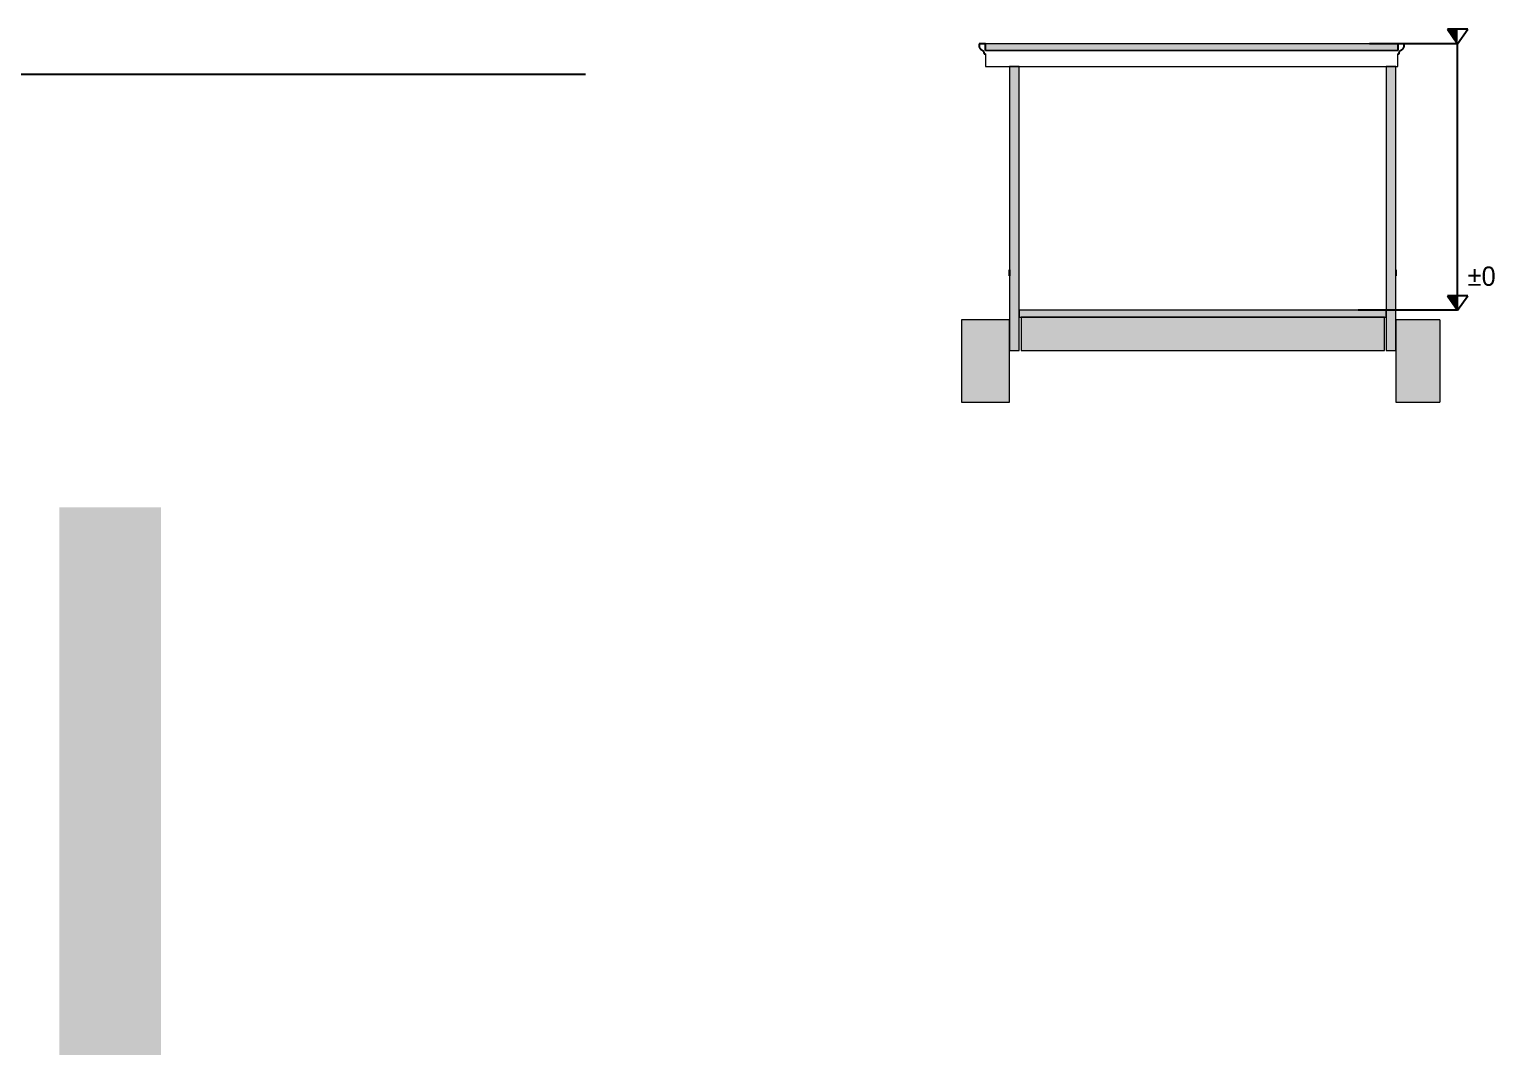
# Model space of a CAD drawing. Header units: millimetres. Extents: x 0 to 59350, y 0 to 29700.
# Drawn here: x 39894 to 47480, y 10623 to 15887 of the extents above; entities that cross this region are included whole.
import ezdxf

# ---------------------------------------------------------------- set-up
doc = ezdxf.new("R2010")
doc.units = ezdxf.units.MM
doc.linetypes.add('PUNKT2_S9', pattern=[1, 0, -1])
doc.layers.add('Standard', color=7, linetype='Continuous', lineweight=25)
doc.styles.add('ARIAL', font='arial.ttf')

msp = doc.modelspace()

# ---------------------------------------------------------------- hatches: boundary and pattern name
at = {"layer": 'Standard', "linetype": 'PUNKT2_S9', "lineweight": -3}
for points in [[(47287.6, 15811.8), (47287.6, 15886.8), (47235.1, 15886.8)], [(47287.6, 14433.3), (47287.6, 14508.3), (47235.1, 14508.3)]]:
    msp.add_hatch(color=7, dxfattribs=at).paths.add_polyline_path(points)
at = {"layer": 'Standard', "linetype": 'PUNKT2_S9', "lineweight": 18}
for color, points in [(253, [(46977.8, 15776.8), (46977.8, 15811.8), (44843.8, 15811.8), (44843.8, 15776.8)]), (59, [(45018.8, 14225.8), (45018.8, 15694.3), (44968.8, 15694.3), (44968.8, 14225.8)]), (59, [(46968.8, 14225.8), (46968.8, 15694.3), (46918.8, 15694.3), (46918.8, 14225.8)]), (253, [(46918.8, 14398.3), (46918.8, 14433.3), (45018.8, 14433.3), (45018.8, 14398.3)]), (7, [(44719.9, 13958.3), (44968.8, 13958.3), (44968.8, 14383.3), (44719.9, 14383.3)]), (254, [(46908.8, 14225.8), (46908.8, 14398.3), (45028.8, 14398.3), (45028.8, 14225.8)]), (7, [(47196.7, 14383.3), (46968.8, 14383.3), (46968.8, 13958.3), (47196.7, 13958.3)])]:
    msp.add_hatch(color=color, dxfattribs=at).paths.add_polyline_path(points)
at = {"layer": 'Standard', "linetype": 'PUNKT2_S9', "lineweight": -3}
h = msp.add_hatch(color=23, dxfattribs=at)
h.paths.add_polyline_path([(40221.2, 5150.2), (40403.4, 5150.2), (40403.4, 5184.8), (40402.8, 5201.5), (40400.7, 5212.8), (40396.3, 5223.1), (40389.3, 5231.4), (40378.6, 5238.2), (40362.8, 5243.6), (40340.9, 5247), (40312.4, 5248.2), (40284.2, 5247), (40263.4, 5243.6), (40248.2, 5237.9), (40236.8, 5230.4), (40228.7, 5220.9), (40223.8, 5209), (40222, 5194.7), (40221.2, 5171.1)])
h.paths.add_polyline_path([(40228.7, 6412.8), (40223.8, 6401), (40222, 6386.6), (40221.2, 6363), (40221.2, 6342.2), (40403.4, 6342.2), (40403.4, 6376.7), (40402.8, 6393.5), (40400.7, 6404.7), (40396.3, 6415), (40389.3, 6423.3), (40378.6, 6430.2), (40362.8, 6435.5), (40340.9, 6439), (40312.4, 6440.2), (40284.2, 6439), (40263.4, 6435.5), (40248.2, 6429.9), (40236.8, 6422.4)])
h.paths.add_polyline_path([(40221.2, 6147.4), (40221.2, 6111.3), (40291, 6111.3), (40291, 6145.6), (40290.2, 6172.6), (40287.6, 6187.1), (40283.1, 6194.5), (40276, 6200.1), (40266.8, 6203.5), (40255.4, 6204.8), (40242.8, 6203.2), (40233, 6198.5), (40225.9, 6191.2), (40222.1, 6181.2), (40221.4, 6169.9)])
h.paths.add_polyline_path([(40298.1, 6924.2), (40294.9, 6937.9), (40289.5, 6946.2), (40281.4, 6952.3), (40271.5, 6956.4), (40260, 6957.6), (40246.3, 6955.8), (40235.3, 6950.3), (40227.4, 6942), (40223.1, 6931.7), (40221.8, 6919.2), (40221.2, 6898.4), (40221.2, 6876), (40299.3, 6876), (40299.3, 6901.3)])
h.paths.add_polyline_path([(40049.7, 13412.9), (40049.7, 3912.9), (40574.7, 3912.9), (40574.7, 13412.9)])
h.paths.add_polyline_path([(40427.7, 7552), (40441.6, 7527.6), (40451.2, 7499.9), (40454.4, 7471.8), (40449.9, 7438.2), (40436.4, 7409.1), (40414.2, 7385.6), (40384.6, 7368.9), (40349.3, 7358.7), (40311.3, 7355.5), (40270.7, 7359.2), (40234.9, 7370.5), (40205.5, 7388.9), (40183.7, 7414.4), (40173.4, 7439.1), (40170, 7469.3), (40175.4, 7507.2), (40191.6, 7535.9), (40217.1, 7555.7), (40250.9, 7566.8), (40261.2, 7520.8), (40243, 7513.8), (40229.3, 7502.5), (40220.5, 7487.5), (40217.5, 7469.3), (40223.3, 7442), (40240.6, 7421), (40269.3, 7407.7), (40309, 7403.1), (40351.8, 7407.7), (40382.6, 7421.3), (40400.7, 7442.2), (40406.9, 7468.8), (40405.2, 7483.3), (40400.2, 7497.9), (40392.5, 7511.5), (40383.5, 7523.1), (40348.6, 7523.1), (40348.6, 7470), (40302.3, 7470), (40302.3, 7569.8), (40411.8, 7569.8)], flags=16)
h.paths.add_polyline_path([(40449.7, 7132.7), (40174.7, 7132.7), (40174.7, 7177.7), (40358.4, 7271.5), (40174.7, 7271.5), (40174.7, 7314.5), (40449.7, 7314.5), (40449.7, 7268.1), (40270.4, 7175.7), (40449.7, 7175.7)], flags=16)
h.paths.add_polyline_path([(40174.7, 7088.1), (40449.7, 7088.1), (40449.7, 7041.9), (40174.7, 7041.9)], flags=16)
h.paths.add_polyline_path([(40346, 6876), (40449.7, 6876), (40449.7, 6829.8), (40174.7, 6829.8), (40174.7, 6904), (40175.8, 6938.9), (40178.8, 6959.1), (40188.6, 6977.2), (40205.8, 6992), (40229.5, 7002), (40259.3, 7005.3), (40282.5, 7003.4), (40301.9, 6997.6), (40317.3, 6988.9), (40329.1, 6978.1), (40337.1, 6966.2), (40342, 6954.2), (40345, 6933.9), (40346, 6906.2)], flags=16)
h.paths.add_polyline_path([(40221.2, 6786.2), (40221.2, 6662.5), (40282.2, 6662.5), (40282.2, 6777.6), (40328.5, 6777.6), (40328.5, 6662.5), (40403.4, 6662.5), (40403.4, 6790.5), (40449.7, 6790.5), (40449.7, 6616.2), (40174.7, 6616.2), (40174.7, 6786.2)], flags=16)
h.paths.add_polyline_path([(40449.7, 6525.9), (40174.7, 6525.9), (40174.7, 6572.1), (40449.7, 6572.1)], flags=16)
h.paths.add_polyline_path([(40189.9, 6442.9), (40205.3, 6458.6), (40225.5, 6471.3), (40249.9, 6480.5), (40279.2, 6486.2), (40314.8, 6488), (40346.5, 6486.3), (40373.3, 6481), (40400.6, 6470.5), (40421.9, 6456.5), (40434.5, 6442.3), (40443.9, 6424), (40448.2, 6406), (40449.7, 6383), (40449.7, 6295.9), (40174.7, 6295.9), (40174.7, 6380.5), (40176, 6405.7), (40180, 6424.1)], flags=16)
h.paths.add_polyline_path([(40338.1, 6144), (40335.7, 6134.4), (40334.9, 6120.7), (40334.9, 6111.3), (40449.7, 6111.3), (40449.7, 6065), (40174.7, 6065), (40174.7, 6162.4), (40176.6, 6194.2), (40182.2, 6215.7), (40192.3, 6230.7), (40208.5, 6242.4), (40228.7, 6250), (40251.8, 6252.5), (40280.1, 6248.7), (40303, 6237.3), (40319.3, 6218.4), (40328.3, 6192), (40339.4, 6205.7), (40351.4, 6216.7), (40368.8, 6228.2), (40396, 6243.1), (40449.7, 6271.1), (40449.7, 6215.7), (40389.8, 6182.3), (40363.8, 6167.3), (40349.5, 6157.9), (40342.4, 6151.2)], flags=16)
h.paths.add_polyline_path([(40403.4, 5897.6), (40403.4, 6025.6), (40449.7, 6025.6), (40449.7, 5851.3), (40174.7, 5851.3), (40174.7, 6021.3), (40221.2, 6021.3), (40221.2, 5897.6), (40282.2, 5897.6), (40282.2, 6012.7), (40328.5, 6012.7), (40328.5, 5897.6)], flags=16)
h.paths.add_polyline_path([(40174.7, 5778.6), (40174.7, 5827.8), (40449.7, 5745.7), (40449.7, 5696.3), (40174.7, 5614.4), (40174.7, 5664.6), (40378.2, 5722.5)], flags=16)
h.paths.add_polyline_path([(40403.4, 5381.6), (40403.4, 5509.6), (40449.7, 5509.6), (40449.7, 5335.3), (40174.7, 5335.3), (40174.7, 5505.3), (40221.2, 5505.3), (40221.2, 5381.6), (40282.2, 5381.6), (40282.2, 5496.7), (40328.5, 5496.7), (40328.5, 5381.6)], flags=16)
h.paths.add_polyline_path([(40434.5, 5250.3), (40443.9, 5232), (40448.2, 5214), (40449.7, 5191), (40449.7, 5104), (40174.7, 5104), (40174.7, 5188.5), (40176, 5213.7), (40180, 5232.2), (40189.9, 5250.9), (40205.3, 5266.7), (40225.5, 5279.4), (40249.9, 5288.6), (40279.2, 5294.2), (40314.8, 5296.1), (40346.5, 5294.4), (40373.3, 5289.1), (40400.6, 5278.6), (40421.9, 5264.5)], flags=16)
h.paths.add_polyline_path([(40403.4, 4851.3), (40449.7, 4851.3), (40449.7, 4677.1), (40174.7, 4677.1), (40174.7, 4847), (40221.2, 4847), (40221.2, 4723.3), (40282.2, 4723.3), (40282.2, 4838.4), (40328.5, 4838.4), (40328.5, 4723.3), (40403.4, 4723.3)], flags=16)
h.paths.add_polyline_path([(40328.5, 5051.9), (40328.5, 4936.9), (40403.4, 4936.9), (40403.4, 5064.9), (40449.7, 5064.9), (40449.7, 4890.6), (40174.7, 4890.6), (40174.7, 5060.5), (40221.2, 5060.5), (40221.2, 4936.9), (40282.2, 4936.9), (40282.2, 5051.9)], flags=16)
h.paths.add_polyline_path([(40244.1, 4503.1), (40449.7, 4457.6), (40449.7, 4407.4), (40174.7, 4352.7), (40174.7, 4400.1), (40363.6, 4434.6), (40174.7, 4476.5), (40174.7, 4531.5), (40366.8, 4571.7), (40174.7, 4606.9), (40174.7, 4653.4), (40449.7, 4597.8), (40449.7, 4548.7)], flags=16)
h.paths.add_polyline_path([(40221.2, 4345), (40221.2, 4277.2), (40449.7, 4277.2), (40449.7, 4230.9), (40221.2, 4230.9), (40221.2, 4162.9), (40174.7, 4162.9), (40174.7, 4345)], flags=16)

# ---------------------------------------------------------------- linework, layer by layer
at = {"layer": 'Standard', "color": 7, "linetype": 'Continuous', "lineweight": -3}
for p, q in [((47340.1, 15886.8), (47235.1, 15886.8)), ((47235.1, 15886.8), (47287.6, 15811.8)), ((47287.6, 15811.8), (47340.1, 15886.8)), ((47287.6, 15811.8), (46832, 15811.8)), ((47287.6, 14549.1), (47287.6, 15811.8)), ((42773, 15653.5), (35335.5, 15653.5)), ((47340.1, 14508.3), (47235.1, 14508.3)), ((47235.1, 14508.3), (47287.6, 14433.3)), ((47287.6, 14433.3), (47287.6, 14549.1)), ((47287.6, 14433.3), (47340.1, 14508.3)), ((47216.7, 14433.3), (46772.7, 14433.3)), ((47287.6, 14433.3), (47216.7, 14433.3))]:
    msp.add_line(p, q, dxfattribs=at)
at = {"layer": 'Standard', "color": 25, "linetype": 'Continuous', "lineweight": -3}
for p, q in [((44810.3, 15811.8), (44810.3, 15801.8)), ((44843.8, 15811.8), (44810.3, 15811.8)), ((44810.3, 15801.8), (44810.3, 15801.4)), ((44810.3, 15801.4), (44810.3, 15800.6)), ((44810.3, 15800.6), (44810.3, 15799.9)), ((44810.3, 15799.9), (44810.4, 15799.1)), ((44810.4, 15799.1), (44810.5, 15798.3)), ((44810.5, 15798.3), (44810.7, 15797.6)), ((44810.7, 15797.6), (44810.8, 15796.8)), ((44810.8, 15796.8), (44811, 15796.1)), ((44811, 15796.1), (44811.2, 15795.3)), ((44811.2, 15795.3), (44811.4, 15794.6)), ((44811.4, 15794.6), (44811.7, 15793.9)), ((44811.7, 15793.9), (44812, 15793.1)), ((44812, 15793.1), (44812.3, 15792.4)), ((44812.3, 15792.4), (44812.6, 15791.7)), ((44812.6, 15791.7), (44813, 15791)), ((44813, 15791), (44813.3, 15790.4)), ((44813.3, 15790.4), (44813.7, 15789.7)), ((44813.7, 15789.7), (44814.2, 15789.1)), ((44814.2, 15789.1), (44814.6, 15788.4)), ((44814.6, 15788.4), (44815.1, 15787.8)), ((44815.1, 15787.8), (44815.6, 15787.2)), ((44815.6, 15787.2), (44816.1, 15786.6)), ((44816.1, 15786.6), (44816.6, 15786.1)), ((44816.6, 15786.1), (44817.1, 15785.5)), ((44817.1, 15785.5), (44817.7, 15785)), ((44817.7, 15785), (44818.3, 15784.5)), ((44818.3, 15784.5), (44818.9, 15784)), ((44818.9, 15784), (44819.5, 15783.5)), ((44819.5, 15783.5), (44820.1, 15783.1)), ((44820.1, 15783.1), (44820.8, 15782.7)), ((44820.8, 15782.7), (44821.4, 15782.2)), ((44821.4, 15782.2), (44822.1, 15781.9)), ((44822.1, 15781.9), (44822.8, 15781.5)), ((44822.8, 15781.5), (44824, 15780.9)), ((44824, 15780.9), (44824.6, 15780.6)), ((44824.6, 15780.6), (44825.2, 15780.2)), ((44825.2, 15780.2), (44825.9, 15779.8)), ((44825.9, 15779.8), (44826.5, 15779.4)), ((44843.8, 15776.8), (44843.8, 15811.8)), ((46977.8, 15811.8), (46977.8, 15776.8)), ((47011.3, 15811.8), (46977.8, 15811.8)), ((46995, 15779.4), (46995.6, 15779.8)), ((46995.6, 15779.8), (46996.3, 15780.2)), ((46996.3, 15780.2), (46996.9, 15780.6)), ((46996.9, 15780.6), (46997.6, 15780.9)), ((46997.6, 15780.9), (46998.8, 15781.5)), ((46998.8, 15781.5), (46999.5, 15781.9)), ((46999.5, 15781.9), (47000.1, 15782.2)), ((47000.1, 15782.2), (47000.8, 15782.7)), ((47000.8, 15782.7), (47001.4, 15783.1)), ((47001.4, 15783.1), (47002, 15783.5)), ((47002, 15783.5), (47002.7, 15784)), ((47002.7, 15784), (47003.3, 15784.5)), ((47003.3, 15784.5), (47003.8, 15785)), ((47003.8, 15785), (47004.4, 15785.5)), ((47004.4, 15785.5), (47004.9, 15786.1)), ((47004.9, 15786.1), (47005.5, 15786.6)), ((47005.5, 15786.6), (47006, 15787.2)), ((47006, 15787.2), (47006.5, 15787.8)), ((47006.5, 15787.8), (47006.9, 15788.4)), ((47006.9, 15788.4), (47007.4, 15789.1)), ((47007.4, 15789.1), (47007.8, 15789.7)), ((47007.8, 15789.7), (47008.2, 15790.4)), ((47008.2, 15790.4), (47008.6, 15791)), ((47008.6, 15791), (47008.9, 15791.7)), ((47008.9, 15791.7), (47009.2, 15792.4)), ((47009.2, 15792.4), (47009.6, 15793.1)), ((47009.6, 15793.1), (47009.8, 15793.9)), ((47009.8, 15793.9), (47010.1, 15794.6)), ((47010.1, 15794.6), (47010.3, 15795.3)), ((47010.3, 15795.3), (47010.5, 15796.1)), ((47010.5, 15796.1), (47010.7, 15796.8)), ((47010.7, 15796.8), (47010.9, 15797.6)), ((47010.9, 15797.6), (47011, 15798.3)), ((47011, 15798.3), (47011.1, 15799.1)), ((47011.1, 15799.1), (47011.2, 15799.9)), ((47011.2, 15800.6), (47011.3, 15801.4)), ((47011.2, 15799.9), (47011.2, 15800.6)), ((47011.3, 15801.8), (47011.3, 15811.8)), ((47011.3, 15801.4), (47011.3, 15801.8)), ((44826.5, 15779.4), (44827.2, 15778.9)), ((44827.2, 15778.9), (44827.8, 15778.5)), ((44827.8, 15778.5), (44828.4, 15778)), ((44828.4, 15778), (44828.9, 15777.5)), ((44828.9, 15777.5), (44829.5, 15776.9)), ((44829.5, 15776.9), (44830, 15776.4)), ((44830, 15776.4), (44830.6, 15775.8)), ((44830.6, 15775.8), (44831.1, 15775.2)), ((44831.1, 15775.2), (44831.6, 15774.6)), ((44831.6, 15774.6), (44832, 15774)), ((44832, 15774), (44832.5, 15773.4)), ((44832.5, 15773.4), (44832.9, 15772.7)), ((44832.9, 15772.7), (44833.3, 15772.1)), ((44833.3, 15772.1), (44833.6, 15771.4)), ((44833.6, 15771.4), (44834, 15770.7)), ((44834, 15770.7), (44834.3, 15770)), ((44834.3, 15770), (44834.6, 15769.3)), ((44834.6, 15769.3), (44834.9, 15768.6)), ((44834.9, 15768.6), (44835.1, 15767.8)), ((44835.1, 15767.8), (44835.4, 15767.1)), ((44835.4, 15767.1), (44835.6, 15766.3)), ((44835.6, 15766.3), (44835.7, 15765.6)), ((44835.7, 15765.6), (44835.9, 15764.8)), ((44835.9, 15764.8), (44836, 15764.1)), ((44836, 15764.1), (44836.1, 15763.3)), ((44836.1, 15763.3), (44836.2, 15762.5)), ((44836.2, 15762.5), (44836.2, 15761.8)), ((44836.2, 15761.8), (44836.3, 15760.8)), ((44836.3, 15760.8), (44843.8, 15760.8)), ((46977.8, 15760.8), (46985.3, 15760.8)), ((46985.3, 15762.5), (46985.4, 15763.3)), ((46985.3, 15761.8), (46985.3, 15762.5)), ((46985.3, 15760.8), (46985.3, 15761.8)), ((46985.4, 15763.3), (46985.5, 15764.1)), ((46985.5, 15764.1), (46985.6, 15764.8)), ((46985.6, 15764.8), (46985.8, 15765.6)), ((46985.8, 15765.6), (46986, 15766.3)), ((46986, 15766.3), (46986.2, 15767.1)), ((46986.2, 15767.1), (46986.4, 15767.8)), ((46986.4, 15767.8), (46986.6, 15768.6)), ((46986.6, 15768.6), (46986.9, 15769.3)), ((46986.9, 15769.3), (46987.2, 15770)), ((46987.2, 15770), (46987.6, 15770.7)), ((46987.6, 15770.7), (46987.9, 15771.4)), ((46987.9, 15771.4), (46988.3, 15772.1)), ((46988.3, 15772.1), (46988.7, 15772.7)), ((46988.7, 15772.7), (46989.1, 15773.4)), ((46989.1, 15773.4), (46989.5, 15774)), ((46989.5, 15774), (46990, 15774.6)), ((46990, 15774.6), (46990.5, 15775.2)), ((46990.5, 15775.2), (46991, 15775.8)), ((46991, 15775.8), (46991.5, 15776.4)), ((46991.5, 15776.4), (46992, 15776.9)), ((46992, 15776.9), (46992.6, 15777.5)), ((46992.6, 15777.5), (46993.2, 15778)), ((46993.2, 15778), (46993.8, 15778.5)), ((46993.8, 15778.5), (46994.4, 15778.9)), ((46994.4, 15778.9), (46995, 15779.4)), ((44968.8, 14643.3), (44967.8, 14643.3)), ((44967.8, 14643.3), (44967.8, 14611.8)), ((44968.8, 14611.8), (44968.8, 14643.3)), ((46969.8, 14643.3), (46968.8, 14643.3)), ((46968.8, 14643.3), (46968.8, 14611.8)), ((46969.8, 14611.8), (46969.8, 14643.3)), ((44967.8, 14611.8), (44968.8, 14611.8)), ((46968.8, 14611.8), (46969.8, 14611.8))]:
    msp.add_line(p, q, dxfattribs=at)
at = {"layer": 'Standard', "color": 51, "linetype": 'Continuous', "lineweight": 18}
for p, q in [((44843.8, 15811.8), (44843.8, 15776.8)), ((46977.8, 15811.8), (44843.8, 15811.8)), ((46977.8, 15776.8), (46977.8, 15811.8)), ((46977.8, 15776.8), (44843.8, 15776.8)), ((44843.8, 15776.8), (46977.8, 15776.8)), ((44843.8, 15760.8), (44843.8, 15694.3)), ((46977.8, 15694.3), (46977.8, 15760.8)), ((44843.8, 15694.3), (46977.8, 15694.3))]:
    msp.add_line(p, q, dxfattribs=at)
at = {"layer": 'Standard', "color": 36, "linetype": 'Continuous', "lineweight": 18}
for p, q in [((45018.8, 15694.3), (44968.8, 15694.3)), ((44968.8, 15694.3), (44968.8, 14643.3)), ((45018.8, 14433.3), (45018.8, 15694.3)), ((46968.8, 15694.3), (46918.8, 15694.3)), ((46918.8, 15694.3), (46918.8, 14433.3)), ((46968.8, 14643.3), (46968.8, 15694.3)), ((44968.8, 14643.3), (44968.8, 14611.8)), ((46968.8, 14611.8), (46968.8, 14643.3)), ((44968.8, 14611.8), (44968.8, 14383.3)), ((46968.8, 14383.3), (46968.8, 14611.8)), ((45018.8, 14398.3), (45018.8, 14433.3)), ((46918.8, 14433.3), (46918.8, 14398.3)), ((44968.8, 14383.3), (44968.8, 14225.8)), ((45018.8, 14225.8), (45018.8, 14398.3)), ((46918.8, 14398.3), (46918.8, 14225.8)), ((46968.8, 14225.8), (46968.8, 14383.3)), ((44968.8, 14225.8), (45018.8, 14225.8)), ((46918.8, 14225.8), (46968.8, 14225.8))]:
    msp.add_line(p, q, dxfattribs=at)
at = {"layer": 'Standard', "color": 42, "linetype": 'Continuous', "lineweight": 18}
for p, q in [((46918.8, 14433.3), (45018.8, 14433.3)), ((45018.8, 14433.3), (45018.8, 14398.3)), ((46918.8, 14398.3), (46918.8, 14433.3)), ((45018.8, 14398.3), (45028.8, 14398.3)), ((45028.8, 14398.3), (46908.8, 14398.3)), ((46908.8, 14398.3), (46918.8, 14398.3))]:
    msp.add_line(p, q, dxfattribs=at)
at = {"layer": 'Standard', "color": 94, "linetype": 'Continuous', "lineweight": 18}
for p, q in [((44719.9, 14383.3), (44719.9, 13958.3)), ((44968.8, 14383.3), (44719.9, 14383.3)), ((44968.8, 14225.8), (44968.8, 14383.3)), ((46968.8, 14383.3), (46968.8, 14225.8)), ((47196.7, 14383.3), (46968.8, 14383.3)), ((47196.7, 14383.3), (47196.7, 13958.3)), ((44968.8, 13958.3), (44968.8, 14225.8)), ((46968.8, 14225.8), (46968.8, 13958.3)), ((44719.9, 13958.3), (44968.8, 13958.3)), ((46968.8, 13958.3), (47196.7, 13958.3))]:
    msp.add_line(p, q, dxfattribs=at)
at = {"layer": 'Standard', "color": 254, "linetype": 'Continuous', "lineweight": 18}
for p, q in [((46908.8, 14398.3), (45028.8, 14398.3)), ((45028.8, 14398.3), (45028.8, 14225.8)), ((46908.8, 14225.8), (46908.8, 14398.3)), ((45028.8, 14225.8), (46908.8, 14225.8))]:
    msp.add_line(p, q, dxfattribs=at)

# ---------------------------------------------------------------- texts
at = {"layer": 'Standard', "color": 7, "linetype": 'Continuous', "lineweight": -3, "insert": (47340.1, 14558.3), "char_height": 100, "width": 202.141, "attachment_point": 7, "style": 'ARIAL'}
msp.add_mtext('\\W0.94;±0', dxfattribs=at)

doc.saveas('drawing.dxf')
